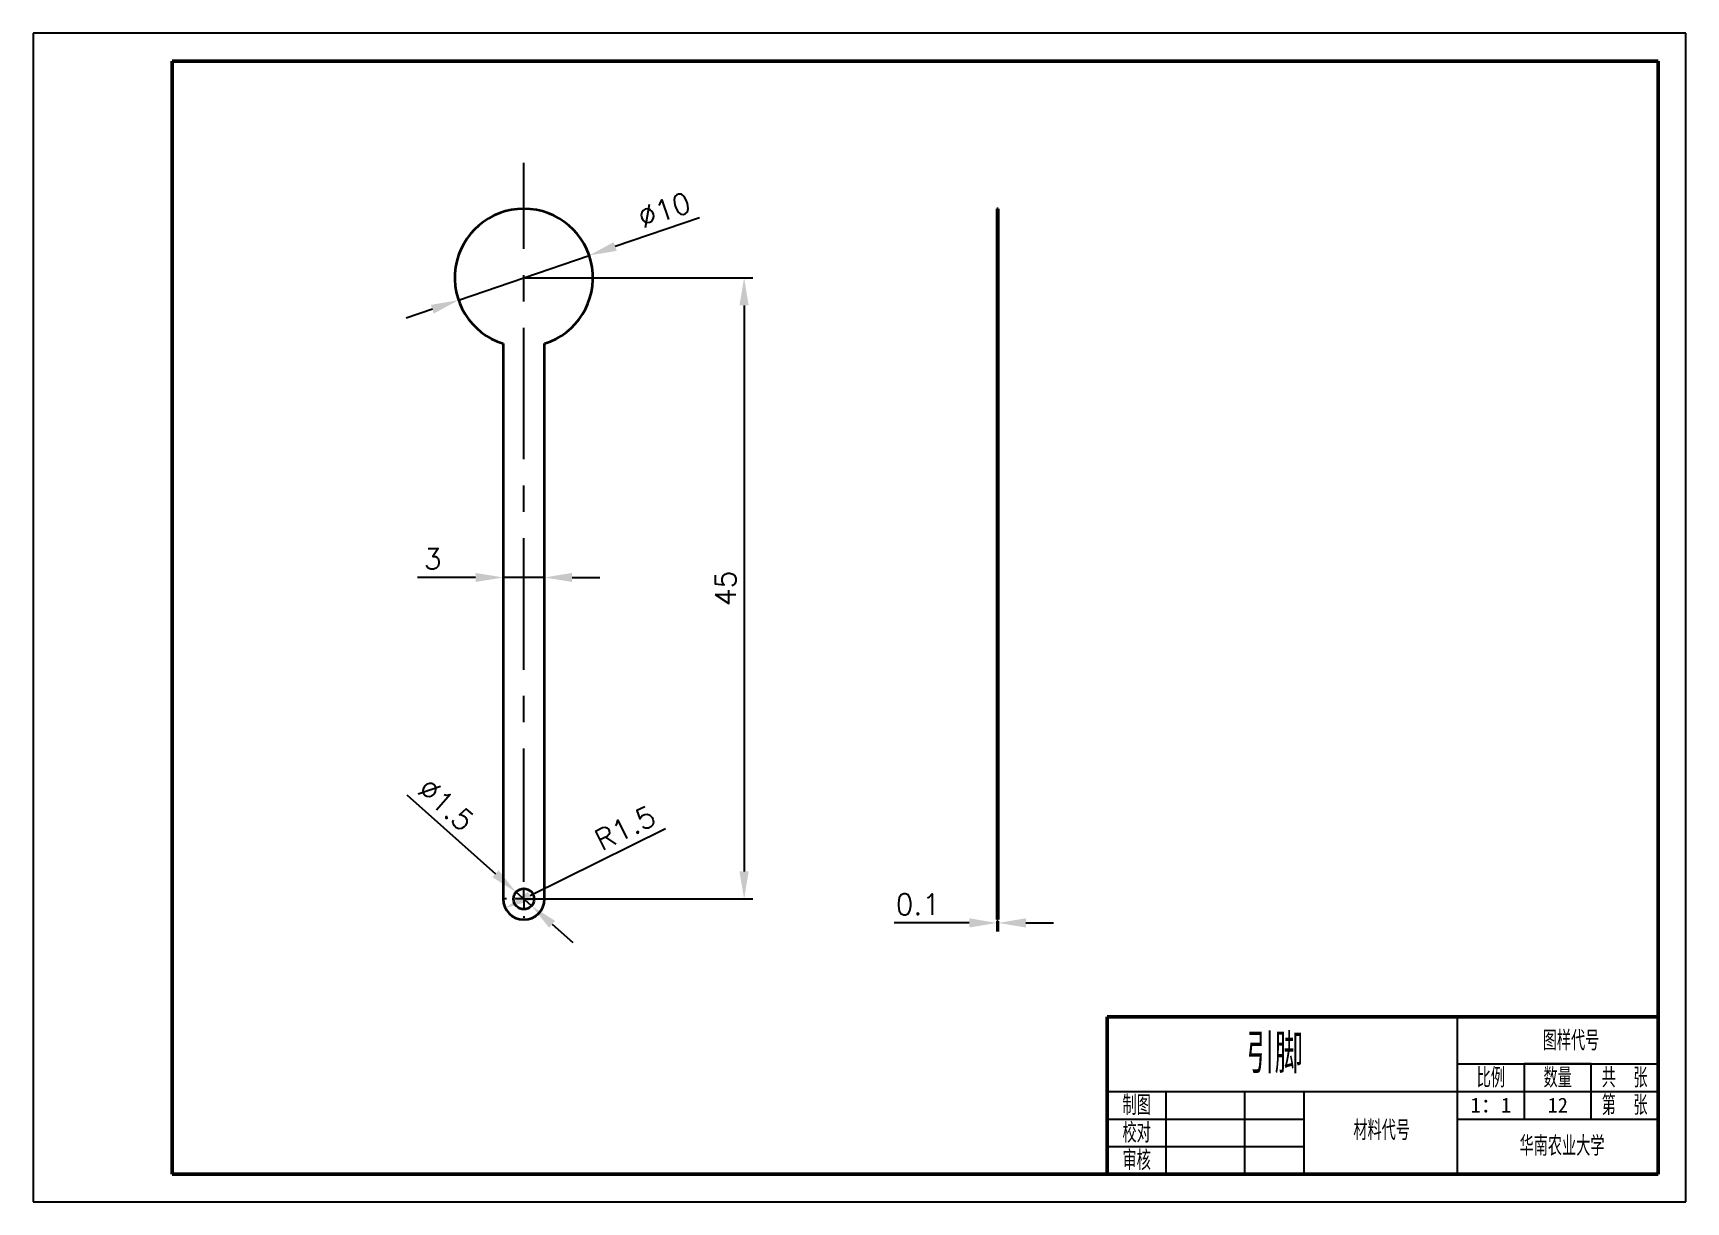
# Model space of a CAD drawing. Header units: millimetres. Extents: x 1200 to 1320, y 846 to 931.
import ezdxf
from ezdxf.enums import TextEntityAlignment as Align

# ---------------------------------------------------------------- set-up
doc = ezdxf.new("R2010")
doc.units = ezdxf.units.MM
doc.header["$LTSCALE"] = 0.3
doc.header["$PDMODE"] = 3
doc.linetypes.add('CENTER', pattern=[50.8, 31.75, -6.35, 6.35, -6.35])
doc.layers.get('Defpoints').update_dxf_attribs({"lineweight": 25})
for name, color, linetype, lineweight in [('中心线', 7, 'CENTER', 25), ('图框', 7, 'Continuous', 25), ('尺寸线', 7, 'Continuous', 25), ('粗实线', 7, 'Continuous', 35)]:
    doc.layers.add(name, color=color, linetype=linetype, lineweight=lineweight)
doc.styles.get("Standard").update_dxf_attribs({"font": '', "height": 1.23})
doc.styles.add('我的样式', font='txt.shx', dxfattribs={"bigfont": 'gbcbig.shx'})
doc.styles.get('Standard').set_extended_font_data('SimSun')
doc.dimstyles.new('标注样式', dxfattribs={"dimscale": 0.5, "dimtxt": 3, "dimasz": 4, "dimexe": 1.25, "dimexo": 0.2, "dimgap": 1.2, "dimtad": 1, "dimdec": 1, "dimdsep": 46, "dimtxsty": '我的样式', "dimcen": 2.5, "dimclrd": 256, "dimclre": 256, "dimclrt": 256, "dimadec": 0, "dimazin": 0, "dimtfac": 1, "dimtdec": 1, "dimtmove": 0, "dimatfit": 3, "dimfxl": 1, "dimarcsym": 0})

# ---------------------------------------------------------------- blocks, each defined once
blk = doc.blocks.new('A4图框')
at = {"layer": '图框', "color": 0, "lineweight": -3}
for p, q in [((221.76, 0), (0, 0)), ((0, 0), (0, -156.82)), ((221.76, -156.82), (221.76, 0)), ((191.1, -153.08), (191.1, -131.96)), ((218.03, -153.08), (218.03, -131.96)), ((191.1, -138.3), (218.03, -138.3)), ((209.05, -138.3), (200.07, -138.3)), ((200.07, -138.3), (200.07, -145.69)), ((209.05, -145.69), (209.05, -138.3)), ((144.11, -141.99), (152.03, -141.99)), ((152.03, -141.99), (162.59, -141.99)), ((152.03, -145.69), (152.03, -141.99)), ((162.59, -145.69), (162.59, -141.99)), ((162.59, -141.99), (218.03, -141.99)), ((170.51, -141.99), (170.51, -153.08)), ((144.11, -145.69), (152.03, -145.69)), ((152.03, -153.08), (152.03, -145.69)), ((152.03, -145.69), (162.59, -145.69)), ((162.59, -153.08), (162.59, -145.69)), ((162.59, -145.69), (170.51, -145.69)), ((162.59, -145.69), (170.51, -145.69)), ((191.1, -145.69), (218.03, -145.69)), ((144.11, -149.39), (152.03, -149.39)), ((152.03, -149.39), (162.59, -149.39)), ((162.59, -149.39), (170.51, -149.39)), ((218.03, -153.08), (144.11, -153.08)), ((200.07, -153.08), (191.1, -153.08)), ((218.03, -153.08), (209.05, -153.08)), ((0, -156.82), (221.76, -156.82)), ((0, -156.82), (221.76, -156.82))]:
    blk.add_line(p, q, dxfattribs=at)
at = {"layer": '图框', "color": 0, "lineweight": 50}
for p, q in [((18.67, -3.75), (218.03, -3.75)), ((18.67, -153.08), (18.67, -3.75)), ((218.03, -153.08), (218.03, -3.75)), ((218.03, -131.96), (144.11, -131.96)), ((144.11, -131.96), (144.11, -149.39)), ((144.11, -153.08), (144.11, -149.39)), ((18.67, -153.08), (218.03, -153.08))]:
    blk.add_line(p, q, dxfattribs=at)
at = {"layer": '图框', "color": 0, "lineweight": -3, "char_height": 2.64, "attachment_point": 5, "style": '我的样式'}
for s, insert, width in [('比例', (195.59, -140.15), 8.976), ('数量', (204.56, -140.15), 8.976), ('共 张', (213.54, -140.15), 8.976), ('{\\C0;制图}', (148.07, -143.84), 7.92), ('第 张', (213.54, -143.84), 8.976), ('校对', (148.07, -147.54), 7.92), ('审核', (148.07, -151.23), 7.92)]:
    blk.add_mtext(s, dxfattribs=dict(at, insert=insert, width=width))
at = {"layer": '图框', "color": 0, "lineweight": -3, "style": '我的样式'}
for tag, height, p in [('机件名称', 5.28, (166.59, -139.55)), ('图样代号', 2.64, (206.35, -136.49)), ('(材料代号)', 2.64, (180.95, -148.51)), ('华南农业大学', 2.64, (205.14, -150.62))]:
    blk.add_attdef(tag, text='', height=height, dxfattribs=at).set_placement(p, align=Align.CENTER)
blk = doc.blocks.new('SW_CENTERMARKSYMBOL_0')
at = {"layer": '图框', "color": 0}
for p, q in [((0, 2.5), (0, 2.75)), ((-2.5, 0), (-2.75, 0)), ((0, 0), (-1.25, 0)), ((0, 0), (0, 1.25)), ((0, 0), (0, -1.25)), ((0, 0), (1.25, 0)), ((2.5, 0), (2.75, 0)), ((0, -2.5), (0, -2.75))]:
    blk.add_line(p, q, dxfattribs=at)
blk = doc.blocks.new('*D63')
at = {"layer": 'Defpoints', "color": 0, "lineweight": 0, "transparency": 16777216}
for p in [(1240.58, 914.55), (1231.12, 911.31)]:
    blk.add_point(p, dxfattribs=at)
at = {"layer": '尺寸线', "lineweight": -2, "transparency": 16777216}
for p, q in [((1248.57, 917.28), (1242.47, 915.19)), ((1231.12, 911.31), (1240.58, 914.55)), ((1229.23, 910.66), (1227.33, 910.01))]:
    blk.add_line(p, q, dxfattribs=at)
at = {"layer": '尺寸线', "lineweight": 0, "transparency": 16777216}
for points in [[(1242.36, 915.51), (1242.58, 914.88), (1240.58, 914.55)], [(1229.12, 910.97), (1229.33, 910.34), (1231.12, 911.31)]]:
    blk.add_solid(points, dxfattribs=at)
at = {"layer": '尺寸线', "transparency": 16777216, "insert": (1246.03, 917.84), "char_height": 1.5, "attachment_point": 5, "rotation": 18.9019, "style": '我的样式'}
blk.add_mtext('∅10', dxfattribs=at)
blk = doc.blocks.new('*D64')
at = {"layer": 'Defpoints', "color": 0, "lineweight": 0, "transparency": 16777216}
for p in [(1235.29, 868.42), (1236.41, 867.43)]:
    blk.add_point(p, dxfattribs=at)
at = {"layer": '尺寸线', "lineweight": -2, "transparency": 16777216}
for p, q in [((1227.37, 875.48), (1233.8, 869.76)), ((1236.41, 867.43), (1235.29, 868.42)), ((1237.9, 866.1), (1239.39, 864.77))]:
    blk.add_line(p, q, dxfattribs=at)
at = {"layer": '尺寸线', "lineweight": 0, "transparency": 16777216}
for points in [[(1234.02, 870), (1233.57, 869.51), (1235.29, 868.42)], [(1238.12, 866.34), (1237.68, 865.85), (1236.41, 867.43)]]:
    blk.add_solid(points, dxfattribs=at)
at = {"layer": '尺寸线', "transparency": 16777216, "insert": (1230.21, 874.76), "char_height": 1.5, "attachment_point": 5, "rotation": 318.2895, "style": '我的样式'}
blk.add_mtext('∅1.5', dxfattribs=at)
blk = doc.blocks.new('*D65')
at = {"layer": 'Defpoints', "color": 0, "lineweight": 0, "transparency": 16777216}
for p in [(1234.5, 867.26), (1235.85, 867.93)]:
    blk.add_point(p, dxfattribs=at)
at = {"layer": '尺寸线', "lineweight": -2, "transparency": 16777216}
blk.add_line((1246.12, 873.01), (1236.3, 868.15), dxfattribs=at)
at = {"layer": '尺寸线', "lineweight": 0, "transparency": 16777216}
blk.add_solid([(1236.15, 868.45), (1236.44, 867.85), (1234.5, 867.26)], dxfattribs=at)
at = {"layer": '尺寸线', "transparency": 16777216, "insert": (1243.19, 873.07), "char_height": 1.5, "attachment_point": 5, "rotation": 26.3446, "style": '我的样式'}
blk.add_mtext('R1.5', dxfattribs=at)
blk = doc.blocks.new('*D66')
at = {"layer": 'Defpoints', "color": 0, "lineweight": 0, "transparency": 16777216}
for p in [(1235.85, 912.93), (1235.85, 867.93), (1251.81, 867.93)]:
    blk.add_point(p, dxfattribs=at)
at = {"layer": '尺寸线', "lineweight": -2, "transparency": 16777216}
for p, q in [((1235.95, 912.93), (1252.43, 912.93)), ((1251.81, 910.93), (1251.81, 869.93)), ((1235.95, 867.93), (1252.43, 867.93))]:
    blk.add_line(p, q, dxfattribs=at)
at = {"layer": '尺寸线', "lineweight": 0, "transparency": 16777216}
for points in [[(1251.47, 910.93), (1252.14, 910.93), (1251.81, 912.93)], [(1251.47, 869.93), (1252.14, 869.93), (1251.81, 867.93)]]:
    blk.add_solid(points, dxfattribs=at)
at = {"layer": '尺寸线', "transparency": 16777216, "insert": (1250.46, 890.43), "char_height": 1.5, "attachment_point": 5, "rotation": 90, "style": '我的样式'}
blk.add_mtext('45', dxfattribs=at)
blk = doc.blocks.new('*D67')
at = {"layer": 'Defpoints', "color": 0, "lineweight": 0, "transparency": 16777216}
for p in [(1237.35, 891.22), (1234.35, 888.04), (1237.35, 888.04)]:
    blk.add_point(p, dxfattribs=at)
at = {"layer": '尺寸线', "lineweight": -2, "transparency": 16777216}
for p, q in [((1232.35, 891.22), (1228.15, 891.22)), ((1234.35, 888.14), (1234.35, 891.84)), ((1237.35, 891.22), (1234.35, 891.22)), ((1237.35, 888.14), (1237.35, 891.84)), ((1239.35, 891.22), (1241.35, 891.22))]:
    blk.add_line(p, q, dxfattribs=at)
at = {"layer": '尺寸线', "lineweight": 0, "transparency": 16777216}
for points in [[(1232.35, 891.55), (1232.35, 890.89), (1234.35, 891.22)], [(1239.35, 891.55), (1239.35, 890.89), (1237.35, 891.22)]]:
    blk.add_solid(points, dxfattribs=at)
at = {"layer": '尺寸线', "transparency": 16777216, "insert": (1229.25, 892.57), "char_height": 1.5, "attachment_point": 5, "style": '我的样式'}
blk.add_mtext('3', dxfattribs=at)
blk = doc.blocks.new('*D68')
at = {"layer": 'Defpoints', "color": 0, "lineweight": 0, "transparency": 16777216}
for p in [(1270.12, 866.43), (1270.12, 866.19), (1270.22, 866.43)]:
    blk.add_point(p, dxfattribs=at)
at = {"layer": '尺寸线', "lineweight": -2, "transparency": 16777216}
for p, q in [((1268.12, 866.19), (1262.67, 866.19)), ((1270.12, 866.33), (1270.12, 865.57)), ((1270.22, 866.19), (1270.12, 866.19)), ((1270.22, 866.33), (1270.22, 865.57)), ((1272.22, 866.19), (1274.22, 866.19))]:
    blk.add_line(p, q, dxfattribs=at)
at = {"layer": '尺寸线', "lineweight": 0, "transparency": 16777216}
for points in [[(1268.12, 866.53), (1268.12, 865.86), (1270.12, 866.19)], [(1272.22, 866.53), (1272.22, 865.86), (1270.22, 866.19)]]:
    blk.add_solid(points, dxfattribs=at)
at = {"layer": '尺寸线', "transparency": 16777216, "insert": (1264.4, 867.54), "char_height": 1.5, "attachment_point": 5, "style": '我的样式'}
blk.add_mtext('0.1', dxfattribs=at)

msp = doc.modelspace()

# ---------------------------------------------------------------- linework, layer by layer
at = {"layer": '中心线'}
msp.add_line((1235.85, 869.3), (1235.85, 921.26), dxfattribs=at)
at = {"layer": '粗实线'}
for p, q in [((1270.22, 917.93), (1270.12, 917.93)), ((1270.12, 917.93), (1270.12, 908.16)), ((1270.22, 917.93), (1270.22, 908.16)), ((1234.35, 908.16), (1234.35, 867.93)), ((1237.35, 867.93), (1237.35, 908.16)), ((1270.22, 908.16), (1270.12, 908.16)), ((1270.12, 908.16), (1270.12, 867.93)), ((1270.22, 908.16), (1270.22, 867.93)), ((1270.22, 867.93), (1270.12, 867.93)), ((1270.12, 867.93), (1270.12, 866.43)), ((1270.22, 867.93), (1270.22, 866.43)), ((1270.12, 866.43), (1270.22, 866.43))]:
    msp.add_line(p, q, dxfattribs=at)
msp.add_circle((1235.85, 867.93), 0.75, dxfattribs=at)
for centre, radius, start, end in [((1235.85, 912.93), 5, 287.4576, 252.5424), ((1235.85, 867.93), 1.5, 180, 0)]:
    msp.add_arc(centre, radius, start, end, dxfattribs=at)

# ---------------------------------------------------------------- block references
at = {"layer": '中心线', "xscale": 0.5399999999999068, "yscale": 0.5399999999999068, "zscale": 0.5399999999999068}
msp.add_blockref('A4图框', (1200.29, 930.66), dxfattribs=at).add_auto_attribs({'(材料代号)': '材料代号', '华南农业大学': '华南农业大学', '图样代号': '图样代号', '机件名称': '引脚'})
at = {"layer": '中心线', "xscale": 0.5, "yscale": 0.5, "zscale": 0.5}
msp.add_blockref('SW_CENTERMARKSYMBOL_0', (1235.85, 867.93), dxfattribs=at)

# ---------------------------------------------------------------- texts
at = {"layer": '中心线', "char_height": 1.08, "width": 4.847, "attachment_point": 5}
for s, insert in [('1：1', (1305.91, 852.99)), ('12', (1310.76, 852.99))]:
    msp.add_mtext(s, dxfattribs=dict(at, insert=insert))

# ---------------------------------------------------------------- dimensions: what is measured, and where the dimension line sits
at = {"layer": '尺寸线'}
dim = msp.add_diameter_dim_2p(p1=(1231.12, 911.31), p2=(1240.58, 914.55), dimstyle='标注样式', dxfattribs=at)
dim.commit()
dim.dimension.update_dxf_attribs({"geometry": '*D63', "text_midpoint": (1246.03, 917.84)})
dim = msp.add_linear_dim(base=(1251.81, 867.93), p1=(1235.85, 912.93), p2=(1235.85, 867.93), angle=90, dimstyle='标注样式', dxfattribs=at)
dim.commit()
dim.dimension.update_dxf_attribs({"geometry": '*D66', "text_midpoint": (1250.46, 890.43)})
dim = msp.add_linear_dim(base=(1237.35, 891.22), p1=(1234.35, 888.04), p2=(1237.35, 888.04), dimstyle='标注样式', dxfattribs=at)
dim.commit()
dim.dimension.update_dxf_attribs({"geometry": '*D67', "text_midpoint": (1229.25, 891.22), "dimtype": 160})
dim = msp.add_diameter_dim_2p(p1=(1236.41, 867.43), p2=(1235.29, 868.42), dimstyle='标注样式', dxfattribs=at)
dim.commit()
dim.dimension.update_dxf_attribs({"geometry": '*D64', "text_midpoint": (1229.31, 873.75), "dimtype": 163})
dim = msp.add_radius_dim(center=(1235.85, 867.93), mpoint=(1234.5, 867.26), dimstyle='标注样式', dxfattribs=at)
dim.commit()
dim.dimension.update_dxf_attribs({"geometry": '*D65', "text_midpoint": (1243.79, 871.86), "dimtype": 164})
dim = msp.add_linear_dim(base=(1270.12, 866.19), p1=(1270.22, 866.43), p2=(1270.12, 866.43), dimstyle='标注样式', dxfattribs=at)
dim.commit()
dim.dimension.update_dxf_attribs({"geometry": '*D68', "text_midpoint": (1264.4, 867.54)})

doc.saveas('drawing.dxf')
